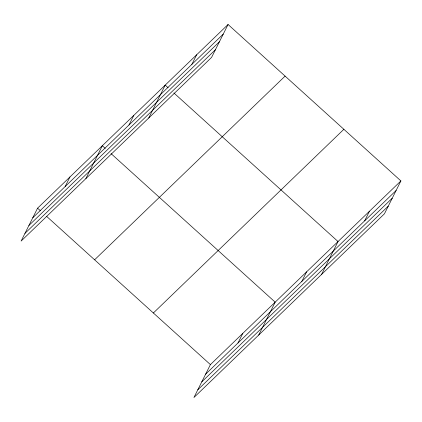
<?xml version="1.0" encoding="UTF-8"?>
<svg xmlns="http://www.w3.org/2000/svg" width="422" height="422" viewBox="0 0 422 422"><rect width="100%" height="100%" fill="white"/><g stroke="black" fill="none" stroke-linecap="round" stroke-linejoin="round"><path stroke-width="0.63" d="M228.065 24.492L37.574 208.178L21.1 241.078L211.591 57.392L228.065 24.492L400.9 180.922L384.426 213.822L193.935 397.508L210.409 364.608L400.9 180.922M65.152 186.556L69.957 176.955M85.866 178.622L102.34 145.727L105.242 148.354M128.963 125.017L133.774 115.417M148.729 118.007L165.202 85.112L168.104 87.734M191.825 64.402L196.636 54.802M237.982 342.981L242.792 333.385M258.702 335.052L275.176 302.157L111.039 153.603M301.799 281.448L306.604 271.847M321.564 274.437L338.038 241.537L173.906 92.982M364.661 220.833L369.466 211.232M32.768 217.778L223.259 34.092M28.918 225.469L219.408 41.783M24.951 233.387L215.442 49.701M94.607 259.804L285.103 76.113M153.371 312.987L343.867 129.301M205.598 374.208L396.094 190.522M201.748 381.899L392.244 198.208M197.781 389.817L388.277 206.131M37.574 208.178L40.475 210.805M46.758 216.491L210.409 364.608"/></g></svg>
